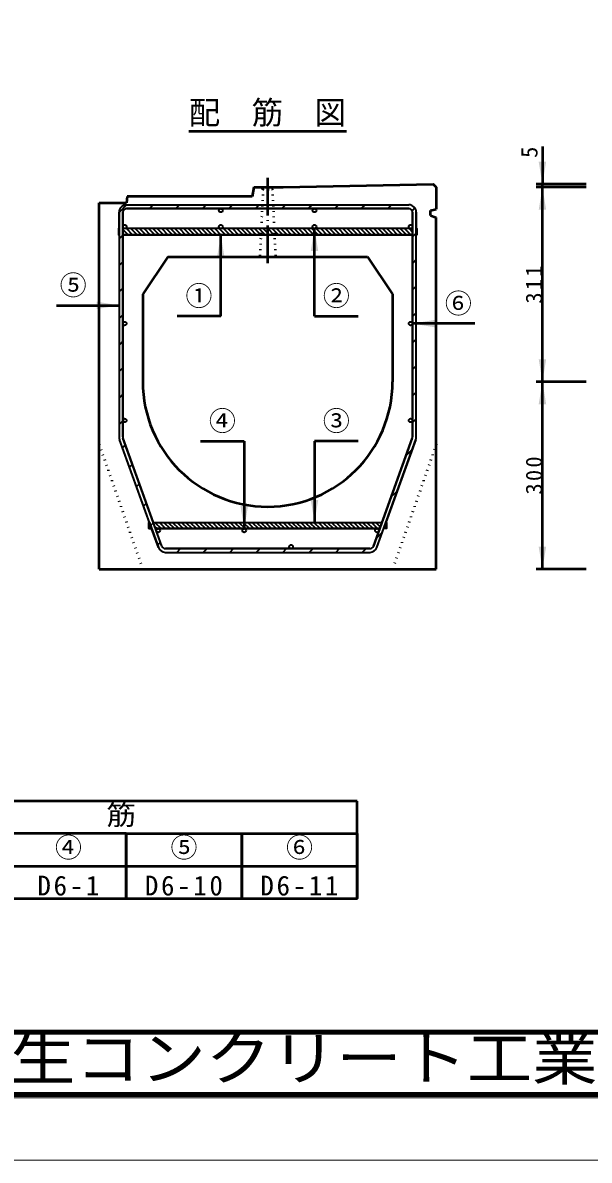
# Model space of a CAD drawing. Units: millimetres, scale not verified. Extents: x -2102 to 2102, y -1485 to 1485.
# Drawn here: x -1081 to -174, y -1485 to 335 of the extents above; entities that cross this region are included whole.
import ezdxf
from ezdxf.enums import TextEntityAlignment as Align

# ---------------------------------------------------------------- set-up
doc = ezdxf.new("R2010")
doc.units = ezdxf.units.MM
doc.header["$LTSCALE"] = 5
doc.linetypes.add('DOTTED', pattern=[1.75, 0.25, -1.5])
doc.linetypes.add('LONG_DASHED_DOTTED', pattern=[15.25, 12, -1.5, 0.25, -1.5])
doc.layers.add('0-0_V-nasSTD', color=7, linetype='Continuous', lineweight=35)
doc.layers.add('0-1_0', color=7, linetype='Continuous', lineweight=50)
doc.styles.add('ＭＳ ゴシック', font='')
doc.styles.get('ＭＳ ゴシック').set_extended_font_data('MS Gothic')

msp = doc.modelspace()

# ---------------------------------------------------------------- linework, layer by layer
at = {"layer": '0-0_V-nasSTD', "lineweight": 50}
for p, q in [((-914.238, 56.66), (-915.238, 46.66)), ((-959.238, 46.66), (-915.238, 46.66)), ((-915.697, -910.318), (-1100.697, -910.318)), ((-730.697, -910.318), (-915.697, -910.318)), ((-545.697, -910.318), (-730.697, -910.318)), ((-545.697, -962.318), (-545.697, -910.318)), ((-915.697, -962.318), (-730.697, -962.318)), ((-730.697, -1014.318), (-730.697, -962.318)), ((-730.697, -962.318), (-545.697, -962.318)), ((-730.697, -1066.318), (-730.697, -1014.318))]:
    msp.add_line(p, q, dxfattribs=at)
at = {"layer": '0-0_V-nasSTD'}
for p, q in [((-928.238, 4.299), (-927.238, 3.299)), ((-457.238, 5.613), (-921.238, 5.613)), ((-921.238, 4.37), (-912.48, -4.387)), ((-915.409, 5.613), (-905.409, -4.387)), ((-908.338, 5.613), (-898.338, -4.387)), ((-901.267, 5.613), (-891.267, -4.387)), ((-894.196, 5.613), (-884.196, -4.387)), ((-887.125, 5.613), (-877.125, -4.387)), ((-880.054, 5.613), (-870.054, -4.387)), ((-872.983, 5.613), (-862.983, -4.387)), ((-865.911, 5.613), (-855.911, -4.387)), ((-858.84, 5.613), (-848.84, -4.387)), ((-851.769, 5.613), (-841.769, -4.387)), ((-844.698, 5.613), (-834.698, -4.387)), ((-837.627, 5.613), (-827.627, -4.387)), ((-830.556, 5.613), (-820.556, -4.387)), ((-823.485, 5.613), (-813.485, -4.387)), ((-816.414, 5.613), (-806.414, -4.387)), ((-809.343, 5.613), (-799.343, -4.387)), ((-802.272, 5.613), (-792.272, -4.387)), ((-795.201, 5.613), (-785.201, -4.387)), ((-788.13, 5.613), (-778.13, -4.387)), ((-781.059, 5.613), (-771.059, -4.387)), ((-773.988, 5.613), (-763.988, -4.387)), ((-766.917, 5.613), (-756.917, -4.387)), ((-759.845, 5.613), (-749.845, -4.387)), ((-752.774, 5.613), (-742.774, -4.387)), ((-745.703, 5.613), (-735.703, -4.387)), ((-738.632, 5.613), (-728.632, -4.387)), ((-731.561, 5.613), (-721.561, -4.387)), ((-724.49, 5.613), (-714.49, -4.387)), ((-717.419, 5.613), (-707.419, -4.387)), ((-710.348, 5.613), (-700.348, -4.387)), ((-703.277, 5.613), (-693.277, -4.387)), ((-696.206, 5.613), (-686.206, -4.387)), ((-689.135, 5.613), (-679.135, -4.387)), ((-682.064, 5.613), (-672.064, -4.387)), ((-674.993, 5.613), (-664.993, -4.387)), ((-667.922, 5.613), (-657.922, -4.387)), ((-660.85, 5.613), (-650.85, -4.387)), ((-653.779, 5.613), (-643.779, -4.387)), ((-646.708, 5.613), (-636.708, -4.387)), ((-639.637, 5.613), (-629.637, -4.387)), ((-632.566, 5.613), (-622.566, -4.387)), ((-625.495, 5.613), (-615.495, -4.387)), ((-618.424, 5.613), (-608.424, -4.387)), ((-611.353, 5.613), (-601.353, -4.387)), ((-604.282, 5.613), (-594.282, -4.387)), ((-597.211, 5.613), (-587.211, -4.387)), ((-590.14, 5.613), (-580.14, -4.387)), ((-583.069, 5.613), (-573.069, -4.387)), ((-575.998, 5.613), (-565.998, -4.387)), ((-568.927, 5.613), (-558.927, -4.387)), ((-561.856, 5.613), (-551.856, -4.387)), ((-554.784, 5.613), (-544.784, -4.387)), ((-547.713, 5.613), (-537.713, -4.387)), ((-540.642, 5.613), (-530.642, -4.387)), ((-533.571, 5.613), (-523.571, -4.387)), ((-526.5, 5.613), (-516.5, -4.387)), ((-519.429, 5.613), (-509.429, -4.387)), ((-512.358, 5.613), (-502.358, -4.387)), ((-505.287, 5.613), (-495.287, -4.387)), ((-498.216, 5.613), (-488.216, -4.387)), ((-491.145, 5.613), (-481.145, -4.387)), ((-484.074, 5.613), (-474.074, -4.387)), ((-477.003, 5.613), (-467.003, -4.387)), ((-469.932, 5.613), (-459.932, -4.387)), ((-462.861, 5.613), (-457.238, -0.01)), ((-451.238, 1.061), (-450.238, 0.061)), ((-928.238, -2.772), (-927.238, -3.772)), ((-921.238, -2.701), (-919.551, -4.387)), ((-468.484, -377.672), (-468.484, -377.672)), ((-466.608, -372.477), (-466.608, -372.477)), ((-475.988, -398.453), (-475.988, -398.453)), ((-474.112, -393.258), (-474.112, -393.258)), ((-472.236, -388.063), (-472.236, -388.063)), ((-470.36, -382.867), (-470.36, -382.867)), ((-481.616, -414.038), (-481.616, -414.038)), ((-479.74, -408.843), (-479.74, -408.843)), ((-477.864, -403.648), (-477.864, -403.648)), ((-489.12, -434.818), (-489.12, -434.818)), ((-487.244, -429.623), (-487.244, -429.623)), ((-485.368, -424.428), (-485.368, -424.428)), ((-483.492, -419.233), (-483.492, -419.233)), ((-494.748, -450.403), (-494.748, -450.403)), ((-492.872, -445.208), (-492.872, -445.208)), ((-490.996, -440.013), (-490.996, -440.013)), ((-879.677, -468.525), (-875.773, -472.429)), ((-872.298, -464.387), (-506.177, -464.387)), ((-869.785, -471.347), (-866.744, -474.387)), ((-869.673, -464.387), (-859.673, -474.387)), ((-862.602, -464.387), (-852.602, -474.387)), ((-855.531, -464.387), (-845.531, -474.387)), ((-848.46, -464.387), (-838.46, -474.387)), ((-841.389, -464.387), (-831.389, -474.387)), ((-834.318, -464.387), (-824.318, -474.387)), ((-827.247, -464.387), (-817.247, -474.387)), ((-820.176, -464.387), (-810.176, -474.387)), ((-813.104, -464.387), (-803.104, -474.387)), ((-806.033, -464.387), (-796.033, -474.387)), ((-798.962, -464.387), (-788.962, -474.387)), ((-791.891, -464.387), (-781.891, -474.387)), ((-784.82, -464.387), (-774.82, -474.387)), ((-777.749, -464.387), (-767.749, -474.387)), ((-770.678, -464.387), (-760.678, -474.387)), ((-763.607, -464.387), (-753.607, -474.387)), ((-756.536, -464.387), (-746.536, -474.387)), ((-749.465, -464.387), (-739.465, -474.387)), ((-742.394, -464.387), (-732.394, -474.387)), ((-735.323, -464.387), (-725.323, -474.387)), ((-728.252, -464.387), (-718.252, -474.387)), ((-721.181, -464.387), (-711.181, -474.387)), ((-714.11, -464.387), (-704.11, -474.387)), ((-707.038, -464.387), (-697.038, -474.387)), ((-699.967, -464.387), (-689.967, -474.387)), ((-692.896, -464.387), (-682.896, -474.387)), ((-685.825, -464.387), (-675.825, -474.387)), ((-678.754, -464.387), (-668.754, -474.387)), ((-671.683, -464.387), (-661.683, -474.387)), ((-664.612, -464.387), (-654.612, -474.387)), ((-657.541, -464.387), (-647.541, -474.387)), ((-650.47, -464.387), (-640.47, -474.387)), ((-643.399, -464.387), (-633.399, -474.387)), ((-636.328, -464.387), (-626.328, -474.387)), ((-629.257, -464.387), (-619.257, -474.387)), ((-622.186, -464.387), (-612.186, -474.387)), ((-615.115, -464.387), (-605.115, -474.387)), ((-608.043, -464.387), (-598.043, -474.387)), ((-600.972, -464.387), (-590.972, -474.387)), ((-593.901, -464.387), (-583.901, -474.387)), ((-586.83, -464.387), (-576.83, -474.387)), ((-579.759, -464.387), (-569.759, -474.387)), ((-572.688, -464.387), (-562.688, -474.387)), ((-565.617, -464.387), (-555.617, -474.387)), ((-558.546, -464.387), (-548.546, -474.387)), ((-551.475, -464.387), (-541.475, -474.387)), ((-544.404, -464.387), (-534.404, -474.387)), ((-537.333, -464.387), (-527.333, -474.387)), ((-530.262, -464.387), (-520.262, -474.387)), ((-523.191, -464.387), (-513.191, -474.387)), ((-516.12, -464.387), (-508.815, -471.692)), ((-509.049, -464.387), (-506.939, -466.497)), ((-502.252, -471.184), (-499.049, -474.387)), ((-500.376, -465.989), (-498.798, -467.567)), ((-498.5, -460.794), (-498.5, -460.794)), ((-496.624, -455.598), (-496.624, -455.598))]:
    msp.add_line(p, q, dxfattribs=at)
at = {"layer": '0-0_V-nasSTD', "lineweight": 100}
msp.add_line((-1997.5, -1380), (1997.5, -1380), dxfattribs=at)
at = {"layer": '0-0_V-nasSTD', "lineweight": 18}
for points in [[(-2102.5, -1485), (-2102.5, 1485), (2102.5, 1485), (2102.5, -1485)], [(-2002.5, -1385), (-2002.5, 1385), (2002.5, 1385), (2002.5, -1385)]]:
    msp.add_lwpolyline(points, close=True, dxfattribs=at)
at = {"layer": '0-0_V-nasSTD'}
for points in [[(-927.238, 5.613), (-928.238, 5.613), (-928.238, -4.387), (-927.238, -4.387), (-927.238, 31.613)], [(-451.238, 5.613), (-450.238, 5.613), (-450.238, -4.387), (-451.238, -4.387), (-451.238, 31.613)], [(-499.798, -464.387), (-498.798, -464.387), (-498.798, -474.387), (-503.409, -474.387), (-451.951, -331.888)], [(-875.066, -474.387), (-879.677, -474.387), (-879.677, -464.387), (-878.677, -464.387), (-864.205, -504.463)]]:
    msp.add_lwpolyline(points, close=True, dxfattribs=at)
for points in [[(-921.238, -4.387), (-457.238, -4.387), (-457.238, 31.613), (-457.238, 5.613)], [(-509.788, -474.387), (-868.687, -474.387), (-920.881, -329.85), (-872.298, -464.387)]]:
    msp.add_lwpolyline(points, dxfattribs=at)
at = {"layer": '0-0_V-nasSTD', "lineweight": 50}
for points in [[(-1100.697, -1014.318), (-915.697, -1014.318), (-915.697, -962.318), (-1100.697, -962.318)], [(-915.697, -1014.318), (-915.697, -962.318), (-915.697, -1014.318)], [(-915.697, -1014.318), (-730.697, -1014.318), (-730.697, -962.318)], [(-730.697, -1014.318), (-730.697, -962.318), (-730.697, -1014.318)], [(-730.697, -1014.318), (-545.697, -1014.318), (-545.697, -962.318)], [(-730.697, -1066.318), (-545.697, -1066.318), (-545.697, -1014.318), (-545.697, -962.318), (-545.697, -1014.318)], [(-1100.697, -1066.318), (-915.697, -1066.318), (-915.697, -1014.318)], [(-915.697, -1066.318), (-915.697, -1014.318), (-915.697, -1066.318)], [(-915.697, -1066.318), (-730.697, -1066.318), (-730.697, -1014.318)], [(-730.697, -1066.318), (-730.697, -1014.318), (-730.697, -1066.318)], [(-545.697, -1066.318), (-545.697, -1014.318), (-545.697, -1066.318)]]:
    msp.add_lwpolyline(points, dxfattribs=at)
at = {"layer": '0-0_V-nasSTD'}
for points in [[(-255.238, 112.66), (-249.238, 76.66), (-243.238, 112.66)], [(-255.238, 35.66), (-249.238, 71.66), (-243.238, 35.66)], [(-620.238, -30.387), (-614.238, 5.613), (-608.238, -30.387)], [(-770.238, -40.387), (-764.238, -4.387), (-758.238, -40.387)], [(-963.238, -123.296), (-963.238, -111.296), (-927.238, -117.296)], [(-457.238, -146.387), (-421.238, -152.387), (-421.238, -140.387)], [(-255.238, -203.34), (-249.238, -239.34), (-243.238, -203.34)], [(-255.238, -275.34), (-249.238, -239.34), (-243.238, -275.34)], [(-620.238, -428.387), (-614.238, -464.387), (-608.238, -428.387)], [(-732.738, -438.387), (-726.738, -474.387), (-720.738, -438.387)], [(-255.238, -503.34), (-249.238, -539.34), (-243.238, -503.34)]]:
    msp.add_solid(points, dxfattribs=at)
at = {"layer": '0-1_0'}
for p, q in [((-815.641, 161.66), (-562.834, 161.66)), ((-249.238, 136.66), (-249.238, 76.66)), ((-179.238, 76.66), (-259.238, 76.66)), ((-249.238, 71.66), (-249.238, 76.66)), ((-714.238, 56.66), (-914.238, 56.66)), ((-711.238, 71.66), (-714.238, 56.66)), ((-711.238, 71.66), (-664.238, 71.66)), ((-419.238, 71.66), (-419.238, 36.675)), ((-179.238, 71.66), (-259.238, 71.66)), ((-959.238, -539.34), (-959.238, 46.66)), ((-428.238, 34.66), (-419.238, 36.675)), ((-428.238, 26.66), (-428.238, 34.66)), ((-428.238, 26.66), (-419.238, 23.302)), ((-419.238, -539.34), (-419.238, 23.302)), ((-614.238, -134.387), (-614.238, 5.613)), ((-764.238, -134.387), (-764.238, -4.387)), ((-849.238, -39.34), (-889.238, -99.34)), ((-849.238, -39.34), (-529.238, -39.34)), ((-529.238, -39.34), (-489.238, -99.34)), ((-889.238, -99.34), (-889.238, -239.34)), ((-489.238, -99.34), (-489.238, -239.34)), ((-1027.238, -117.296), (-927.238, -117.296)), ((-764.238, -134.387), (-834.238, -134.387)), ((-614.238, -134.387), (-544.238, -134.387)), ((-357.238, -146.387), (-457.238, -146.387)), ((-179.238, -239.34), (-259.238, -239.34)), ((-796.738, -334.387), (-726.738, -334.387)), ((-726.738, -334.387), (-726.738, -474.387)), ((-614.238, -334.387), (-614.238, -464.387)), ((-544.238, -334.387), (-614.238, -334.387)), ((-959.238, -539.34), (-419.238, -539.34)), ((-179.238, -539.34), (-259.238, -539.34))]:
    msp.add_line(p, q, dxfattribs=at)
at = {"layer": '0-1_0', "linetype": 'LONG_DASHED_DOTTED'}
msp.add_line((-689.238, 86.66), (-689.238, -54.34), dxfattribs=at)
at = {"layer": '0-1_0', "linetype": 'DOTTED'}
for p, q in [((-696.738, 68.66), (-701.738, -39.34)), ((-681.738, 68.66), (-676.738, -39.34)), ((-959.238, -339.34), (-889.238, -539.34)), ((-419.238, -339.34), (-489.238, -539.34))]:
    msp.add_line(p, q, dxfattribs=at)
at = {"layer": '0-1_0', "lineweight": 35}
for p, q in [((-915.083, 43.613), (-927.238, 31.458)), ((-915.238, 43.613), (-463.238, 43.613)), ((-463.238, 37.613), (-915.238, 37.613)), ((-915.238, 37.613), (-463.238, 37.613)), ((-872.657, 43.613), (-878.657, 37.613)), ((-830.23, 43.613), (-836.23, 37.613)), ((-787.804, 43.613), (-793.804, 37.613)), ((-745.378, 43.613), (-751.378, 37.613)), ((-702.951, 43.613), (-708.951, 37.613)), ((-660.525, 43.613), (-666.525, 37.613)), ((-618.098, 43.613), (-624.098, 37.613)), ((-575.672, 43.613), (-581.672, 37.613)), ((-533.246, 43.613), (-539.246, 37.613)), ((-490.819, 43.613), (-496.819, 37.613)), ((-453.45, 38.556), (-457.818, 34.187)), ((-927.238, 31.613), (-927.238, -327.812)), ((-921.238, 31.613), (-921.238, -327.812)), ((-921.238, -327.812), (-921.238, 31.613)), ((-457.238, -327.812), (-457.238, 31.613)), ((-457.238, 31.613), (-457.238, -327.812)), ((-451.238, -327.812), (-451.238, 31.613)), ((-928.238, 5.613), (-928.238, -4.387)), ((-927.238, 5.613), (-928.238, 5.613)), ((-457.238, 5.613), (-921.238, 5.613)), ((-611.305, 7.98), (-613.605, 5.68)), ((-928.238, -4.387), (-927.238, -4.387)), ((-921.238, -4.968), (-927.238, -10.968)), ((-457.238, -4.387), (-921.238, -4.387)), ((-451.238, -1.658), (-457.238, -7.658)), ((-451.238, -4.387), (-450.238, -4.387)), ((-921.238, -47.394), (-927.238, -53.394)), ((-451.238, -44.085), (-457.238, -50.085)), ((-921.238, -89.821), (-927.238, -95.821)), ((-457.238, -92.511), (-451.238, -86.511)), ((-921.238, -132.247), (-927.238, -138.247)), ((-457.238, -134.938), (-451.238, -128.938)), ((-921.238, -174.674), (-927.238, -180.674)), ((-457.238, -177.364), (-451.238, -171.364)), ((-921.238, -217.1), (-927.238, -223.1)), ((-457.238, -219.79), (-451.238, -213.79)), ((-921.238, -259.526), (-927.238, -265.526)), ((-457.238, -262.217), (-451.238, -256.217)), ((-921.238, -301.953), (-927.238, -307.953)), ((-917.717, -298.433), (-921.192, -301.907)), ((-457.238, -304.643), (-451.238, -298.643)), ((-864.205, -504.463), (-926.524, -331.888)), ((-917.121, -340.262), (-921.808, -344.949)), ((-858.562, -502.425), (-920.881, -329.85)), ((-858.562, -502.425), (-920.881, -329.85)), ((-519.913, -502.425), (-457.594, -329.85)), ((-457.594, -329.85), (-519.913, -502.425)), ((-514.27, -504.463), (-451.951, -331.888)), ((-467.529, -357.361), (-457.544, -347.376)), ((-905.865, -371.433), (-910.552, -376.12)), ((-894.609, -402.603), (-899.296, -407.29)), ((-491.509, -423.767), (-481.524, -413.783)), ((-883.353, -433.774), (-888.04, -438.46)), ((-879.677, -464.387), (-878.677, -464.387)), ((-879.677, -464.387), (-879.677, -474.387)), ((-872.097, -464.944), (-876.784, -469.631)), ((-872.298, -464.387), (-506.177, -464.387)), ((-879.677, -474.387), (-875.066, -474.387)), ((-868.687, -474.387), (-509.788, -474.387)), ((-515.489, -490.174), (-505.504, -480.189)), ((-865.528, -500.801), (-860.841, -496.115)), ((-852.919, -506.387), (-525.556, -506.387)), ((-525.556, -506.387), (-852.919, -506.387)), ((-834.687, -512.387), (-828.687, -506.387)), ((-792.261, -512.387), (-786.261, -506.387)), ((-749.834, -512.387), (-743.834, -506.387)), ((-707.408, -512.387), (-701.408, -506.387)), ((-664.982, -512.387), (-658.982, -506.387)), ((-622.555, -512.387), (-616.555, -506.387)), ((-580.129, -512.387), (-574.129, -506.387)), ((-537.702, -512.387), (-531.702, -506.387)), ((-852.919, -512.387), (-525.556, -512.387))]:
    msp.add_line(p, q, dxfattribs=at)
at = {"layer": '0-1_0', "lineweight": 100}
msp.add_line((-1997.5, -1280), (1997.5, -1280), dxfattribs=at)
at = {"layer": '0-1_0'}
for points in [[(-664.238, 71.66), (-424.238, 76.66), (-419.238, 71.66)], [(-249.238, -539.34), (-249.238, -239.34), (-249.238, 71.66)]]:
    msp.add_lwpolyline(points, dxfattribs=at)
at = {"layer": '0-1_0', "linetype": 'DOTTED'}
for points in [[(-696.738, 68.66), (-699.738, 71.66), (-678.738, 71.66)], [(-696.738, 68.66), (-681.738, 68.66), (-678.738, 71.66)]]:
    msp.add_lwpolyline(points, dxfattribs=at)
at = {"layer": '0-1_0', "lineweight": 35}
for points in [[(-451.238, 5.613), (-450.238, 5.613), (-450.238, -4.387)], [(-499.798, -464.387), (-498.798, -464.387), (-498.798, -474.387), (-503.409, -474.387)]]:
    msp.add_lwpolyline(points, dxfattribs=at)
for centre in [(-764.238, 34.613), (-614.238, 34.613), (-918.238, 8.613), (-764.238, 8.613), (-614.238, 8.613), (-460.238, 8.613), (-918.238, -146.387), (-460.238, -146.387), (-918.238, -301.387), (-460.238, -301.387), (-864.414, -477.387), (-726.738, -477.387), (-514.061, -477.387), (-651.738, -503.387)]:
    msp.add_circle(centre, 3, dxfattribs=at)
for centre, radius, start, end in [((-915.238, 31.613), 12, 90, 180), ((-915.238, 31.613), 6, 90, 180), ((-915.238, 31.613), 6, 90, 180), ((-463.238, 31.613), 12, 0, 90), ((-463.238, 31.613), 6, 0, 90), ((-463.238, 31.613), 6, 0, 90), ((-915.238, -327.812), 12, 180, 199.85521), ((-915.238, -327.812), 6, 180, 199.85521), ((-915.238, -327.812), 6, 180, 199.85522), ((-463.238, -327.812), 6, 340.14479, 0), ((-463.238, -327.812), 6, 340.14479, 0), ((-463.238, -327.812), 12, 340.14479, 0), ((-852.919, -500.387), 12, 199.85521, 270), ((-852.919, -500.387), 6, 199.85521, 270), ((-852.919, -500.387), 6, 199.85521, 270), ((-525.556, -500.387), 6, 270, 340.14479), ((-525.556, -500.387), 6, 270, 340.14479), ((-525.556, -500.387), 12, 270, 340.14479)]:
    msp.add_arc(centre, radius, start, end, dxfattribs=at)
at = {"layer": '0-1_0'}
for start, end in [(180, 270), (270, 0)]:
    msp.add_arc((-689.238, -239.34), 200, start, end, dxfattribs=at)

# ---------------------------------------------------------------- texts
at = {"layer": '0-0_V-nasSTD', "style": 'ＭＳ ゴシック'}
for s, height, p in [('配\u3000筋\u3000図', 36.95, (-815.641, 161.66)), ('⑤', 31.67, (-1022.238, -110.296)), ('①', 31.67, (-820.838, -127.387)), ('②', 31.67, (-600.838, -127.387)), ('⑥', 31.67, (-405.438, -139.387)), ('④', 31.67, (-783.338, -327.387)), ('③', 31.67, (-600.838, -327.387)), ('④', 31.67, (-1029.797, -1009.918)), ('⑤', 31.67, (-844.797, -1009.918)), ('⑥', 31.67, (-659.797, -1009.918))]:
    msp.add_text(s, height=height, dxfattribs=at).set_placement(p, align=Align.BOTTOM_LEFT)
msp.add_text('5', height=26.39, rotation=90, dxfattribs=at).set_placement((-249.238, 118.66), align=Align.BOTTOM_LEFT)
at = {"layer": '0-0_V-nasSTD', "style": 'ＭＳ ゴシック', "width": 1.1}
for s, height, p in [('配\u3000\u3000\u3000\u3000   \u3000筋', 31.67, (-1303.737, -957.918)), ('株式会社船生コンクリート工業', 69.65, (-1624.221, -1377.45))]:
    msp.add_text(s, height=height, dxfattribs=at).set_placement(p, align=Align.BOTTOM_LEFT)
at = {"layer": '0-0_V-nasSTD', "char_height": 26.39, "attachment_point": 7, "rotation": 90, "style": 'ＭＳ ゴシック'}
for s, insert in [('\\T1.2;311', (-249.238, -114.44)), ('\\T1.2;300', (-249.238, -419.94))]:
    msp.add_mtext(s, dxfattribs=dict(at, insert=insert))
at = {"layer": '0-0_V-nasSTD', "char_height": 31.67, "attachment_point": 7, "style": 'ＭＳ ゴシック'}
for s, insert in [('\\T1.2;D6-1', (-1057.877, -1061.918)), ('\\T1.2;D6-10', (-885.837, -1061.918)), ('\\T1.2;D6-11', (-700.837, -1061.918))]:
    msp.add_mtext(s, dxfattribs=dict(at, insert=insert))

doc.saveas('drawing.dxf')
